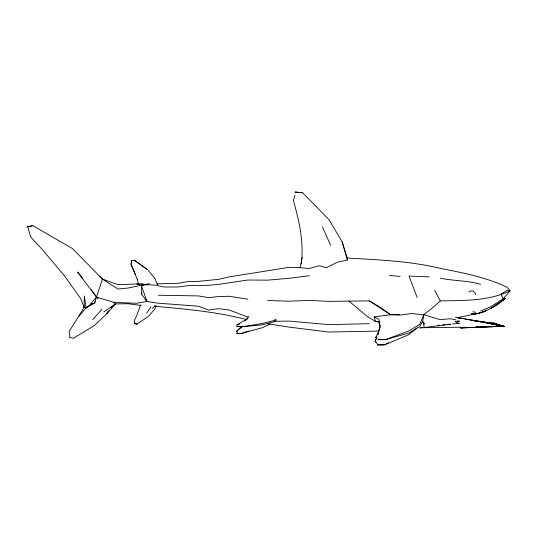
<?xml version="1.0" encoding="UTF-8"?>
<svg xmlns="http://www.w3.org/2000/svg" width="537" height="537" viewBox="0 0 537 537"><rect width="100%" height="100%" fill="white"/><g stroke="black" fill="none" stroke-linecap="round" stroke-linejoin="round"><path stroke-width="0.81" d="M385.553 339.438L378.129 339.679L385.553 339.626L409.093 330.873L419.847 324.241L423.774 314.682L432.647 307.782L440.259 300.915C463.861 300.472 488.267 301.156 510.15 290.846L507.089 287.295C486.039 277.139 462.988 272.883 440.259 268.359C409.738 261.029 378.498 259.814 347.318 258.075L342.089 241.744L329.02 219.626L302.553 192.716L294.981 192.065L302.559 192.716M78.617 316.447L84.114 307.345L84.343 296.055L86.162 307.909L78.617 316.447L69.145 331.389L69.897 336.793M241.697 326.711L236.73 326.389L241.69 326.832L262.123 323.556L273.306 320.683L276.206 319.079M384.774 344.808L377.343 344.935L384.774 344.808L408.63 334.739L417.074 328.033M301.183 263.949C304.217 242.61 299.149 220.989 293.397 200.489L295.035 195.24M379.317 322.287L375.397 321.334L374.188 316.884L390.574 314.729L401.011 315.011L410.926 313.548L423.774 314.682L422.733 321.254L419.793 326.335L409.04 332.967L385.553 339.626M157.207 283.845L178.076 283.301L188.145 281.529L198.549 281.341L218.693 279.327L229.138 276.911L289.188 267.298L300.129 267.674L302.21 257.431M140.56 305.05L136.626 315.877L134.451 320.274L134.706 323.314L134.861 322.891M247.899 317.058L229.138 309.943L218.693 308.694L208.618 310.057L198.549 306.224L158.267 303.204L146.89 301.472L141.627 294.189L142.01 292.672M377.9 334.101L378.706 331.02M378.082 334.101L378.679 331.792M377.967 334.283L378.82 331.356M379.035 330.624L379.907 327.677M28.105 227.883L30.649 236.992L42.812 250.148L64.534 275.937L80.751 298.72L84.114 307.345L86.162 307.909L94.499 303.143L102.439 279.112L72.367 248.497L32.757 225.634L26.85 227.044L32.764 225.634M84.114 307.345L84.624 305.936M376.591 337.706L375.081 341.149L376.061 342.223M156.18 305.815L154.622 309.305L148.38 316.407L137.076 324.059L134.371 323.589L137.076 324.059M376.786 337.84L375.068 341.411L377.43 343.774M108.561 310.95L106.816 313.709L94.17 325.737L73.341 338.31L69.26 337.256M108.628 310.983L106.816 313.709L115.455 303.915L128.054 303.741L141.318 305.452M92.27 304.043L94.499 303.143L95.405 301.814M376.632 336.236L375.739 337.538L376.954 338.37M146.594 313.098L151.018 306.902M476.453 327.02L504.115 326.442L481.709 321.676L500.095 325.63M248.772 316.575L246.51 319.3L236.757 324.972M247.973 318.099L244.684 320.931M503.075 298.847L510.15 290.846L507.512 290.195L501.021 294.061L503.075 298.847L490.617 306.788L480.655 311.03M92.659 319.737L102.077 309.151M152.461 308.419L155.368 305.486M241.731 326.597L236.75 331.02L237.132 332.363M242.919 325.959L236.757 331.181L237.139 332.416M91.498 303.472L86.162 307.909M486.361 310.185C482.528 312.856 477.568 313.742 472.922 314.232M486.341 310.151L485.126 311.138L491.214 308.198L505.525 298.364L497.477 304.748L490.617 308.52L505.525 298.364M111.052 307.466L115.455 303.915L113.925 302.358L96.412 297.122L77.637 272.071L82.336 277.871M103.762 311.95L115.455 303.915M468.942 291.967C471.211 289.611 475.56 291.41 475.493 294.685M276.146 320.381L273.246 321.985L262.063 324.858L241.69 326.832M385.532 344.251L388.519 342.76M270.326 324.006L262.123 327.765L241.697 333.437L236.73 333.376L241.697 333.437M236.75 325.133L239.797 323.898M479.91 312.769L478.131 313.433L485.173 311.205L480.655 312.709M94.499 303.143L90.25 304.573L96.412 297.122L97.935 297.666M242.476 333.061L248.745 330.967M347.318 258.075L347.365 259.995L337.055 262.351L326.113 267.755L319.267 265.734L308.889 268.554L300.129 267.674M455.403 317.253L458.376 317.515L475.634 313.87L471.493 314.085L477.99 313.407L475.829 313.877M149.32 283.603L128.054 288.06L117.979 289.027L102.439 279.112L99.318 276.434M396.997 315.031L399.4 314.501L390.574 314.729L369.275 300.895L328.845 301.358L309.48 300.411L289.188 301.203L267.674 300.525M475.715 327.033L477.306 326.704M102.439 279.112L117.979 284.67L136.673 283.972L141.338 285.14L146.89 301.472L136.673 303.271L113.925 302.358M419.632 328.013L450.328 324.382M500.766 326.241L504.115 326.442L494.121 323.603L488.918 323.227L504.062 326.181L460.719 327.953L465.606 327.288M309.48 275.703L289.188 278.294L267.674 280.153L247.899 280.025L218.693 284.368L208.618 285.275L188.145 285.657L178.076 286.98L164.08 287.02L156.361 285.268L149.34 284.704L141.338 285.14L141.627 294.189M131.068 260.593L134.284 260.19L147.514 269.594L154.75 278.112L157.529 284.684M459.35 320.985L455.067 321.421L458.121 323.616L459.793 323.717M437.783 325.315L439.427 325.167M442.723 324.865L445.193 324.637M447.657 324.415L450.952 324.113M452.597 323.965L457.537 323.509M471.889 320.24L494.121 323.603L493.443 323.019L490.583 323.059M136.673 283.972L142.983 283.758M460.719 327.953L504.062 326.181M471.499 314.011L475.634 313.87M471.862 313.991L476.03 313.85M369.275 323.69L328.845 324.637L289.188 321.092L274.293 321.307M141.338 285.14L143.265 285.107M420.625 327.731L460.618 327.221M378.699 331.087L328.845 332.047L289.188 327.127L267.674 323.764M158.267 295.236L198.549 295.921L208.618 297.666L218.693 296.531L229.138 296.263L247.899 299.216M429.184 276.884L409.04 276.031L417.168 297.532M154.153 306.251C185.339 309.043 216.673 311.735 247.087 319.703M499.034 326.254L504.015 326.577L493.449 323.019L503.948 326.671L501.457 326.073L504.115 326.442L472.238 320.22L494.121 323.603M497.316 326.221L503.948 326.671L501.491 326.181M470.365 320.119L475.305 320.884L472.023 320.233M389.419 275.454L400.146 276.414M459.43 321.368L457.779 321.18L458.121 323.616M500.645 326.274L503.948 326.671M440.259 278.159C453.617 280.979 467.479 280.468 480.655 284.288M458.531 317.904L460.115 318.179M461.699 318.448L463.283 318.723M464.867 318.998L466.452 319.273M468.036 319.542L471.996 320.227L459.142 317.763M472.802 311.789L475.668 312.319M472.238 320.22L477.957 321.341M479.595 321.656L481.226 321.978M498.39 325.328L500.028 325.65M501.551 326.093L504.015 326.577L493.449 323.019M455.651 319.81L450.328 318.723L440.259 319.663L423.774 314.682M374.188 316.884L378.907 319.347L380.149 326.154L377.988 333.49L375.746 337.27L376.961 338.209M369.275 300.895L380.679 307.553L390.574 314.729M134.284 260.19L147.474 269.594M348.835 300.975L367.55 316.649L375.397 321.334L378.853 321.509L380.122 326.946M98.056 298.961L91.324 289.685M424.888 324.429L422.733 321.254L424.23 326.818M145.668 299.377L146.89 301.472M434.675 290.322L440.259 300.915M322.388 226.762L330.671 245.369M135.452 274.602L131.088 264.432L131.458 260.935L131.082 264.432L137.405 279.743M342.089 241.744L347.365 259.995M137.385 279.743L138.365 284.06M504.115 326.442L501.659 325.966L504.082 326.483M460.055 318.629L458.524 318.173L458.376 317.515L460.055 318.629"/></g></svg>
